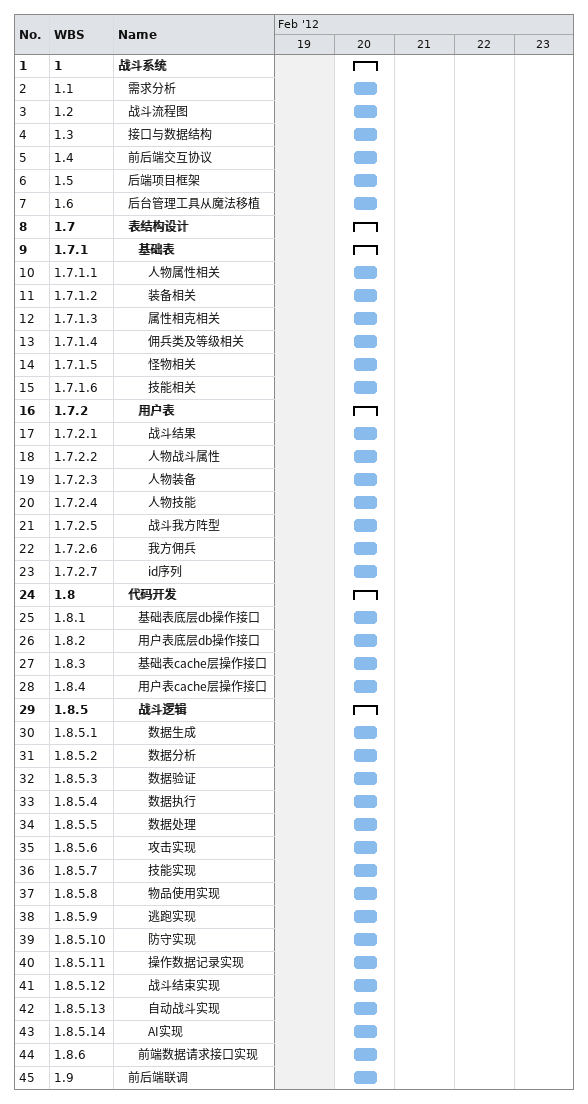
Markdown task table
| ID | WBS | Task | Start | Finish |
|---|---|---|---|---|
| 1 | 1 | **战斗系统** | 2012-02-20 | 2012-02-20 |
| 2 | 1.1 | 需求分析 | 2012-02-20 | 2012-02-20 |
| 3 | 1.2 | 战斗流程图 | 2012-02-20 | 2012-02-20 |
| 4 | 1.3 | 接口与数据结构 | 2012-02-20 | 2012-02-20 |
| 5 | 1.4 | 前后端交互协议 | 2012-02-20 | 2012-02-20 |
| 6 | 1.5 | 后端项目框架 | 2012-02-20 | 2012-02-20 |
| 7 | 1.6 | 后台管理工具从魔法移植 | 2012-02-20 | 2012-02-20 |
| 8 | 1.7 | **表结构设计** | 2012-02-20 | 2012-02-20 |
| 9 | 1.7.1 | **基础表** | 2012-02-20 | 2012-02-20 |
| 10 | 1.7.1.1 | 人物属性相关 | 2012-02-20 | 2012-02-20 |
| 11 | 1.7.1.2 | 装备相关 | 2012-02-20 | 2012-02-20 |
| 12 | 1.7.1.3 | 属性相克相关 | 2012-02-20 | 2012-02-20 |
| 13 | 1.7.1.4 | 佣兵类及等级相关 | 2012-02-20 | 2012-02-20 |
| 14 | 1.7.1.5 | 怪物相关 | 2012-02-20 | 2012-02-20 |
| 15 | 1.7.1.6 | 技能相关 | 2012-02-20 | 2012-02-20 |
| 16 | 1.7.2 | **用户表** | 2012-02-20 | 2012-02-20 |
| 17 | 1.7.2.1 | 战斗结果 | 2012-02-20 | 2012-02-20 |
| 18 | 1.7.2.2 | 人物战斗属性 | 2012-02-20 | 2012-02-20 |
| 19 | 1.7.2.3 | 人物装备 | 2012-02-20 | 2012-02-20 |
| 20 | 1.7.2.4 | 人物技能 | 2012-02-20 | 2012-02-20 |
| 21 | 1.7.2.5 | 战斗我方阵型 | 2012-02-20 | 2012-02-20 |
| 22 | 1.7.2.6 | 我方佣兵 | 2012-02-20 | 2012-02-20 |
| 23 | 1.7.2.7 | id序列 | 2012-02-20 | 2012-02-20 |
| 24 | 1.8 | **代码开发** | 2012-02-20 | 2012-02-20 |
| 25 | 1.8.1 | 基础表底层db操作接口 | 2012-02-20 | 2012-02-20 |
| 26 | 1.8.2 | 用户表底层db操作接口 | 2012-02-20 | 2012-02-20 |
| 27 | 1.8.3 | 基础表cache层操作接口 | 2012-02-20 | 2012-02-20 |
| 28 | 1.8.4 | 用户表cache层操作接口 | 2012-02-20 | 2012-02-20 |
| 29 | 1.8.5 | **战斗逻辑** | 2012-02-20 | 2012-02-20 |
| 30 | 1.8.5.1 | 数据生成 | 2012-02-20 | 2012-02-20 |
| 31 | 1.8.5.2 | 数据分析 | 2012-02-20 | 2012-02-20 |
| 32 | 1.8.5.3 | 数据验证 | 2012-02-20 | 2012-02-20 |
| 33 | 1.8.5.4 | 数据执行 | 2012-02-20 | 2012-02-20 |
| 34 | 1.8.5.5 | 数据处理 | 2012-02-20 | 2012-02-20 |
| 35 | 1.8.5.6 | 攻击实现 | 2012-02-20 | 2012-02-20 |
| 36 | 1.8.5.7 | 技能实现 | 2012-02-20 | 2012-02-20 |
| 37 | 1.8.5.8 | 物品使用实现 | 2012-02-20 | 2012-02-20 |
| 38 | 1.8.5.9 | 逃跑实现 | 2012-02-20 | 2012-02-20 |
| 39 | 1.8.5.10 | 防守实现 | 2012-02-20 | 2012-02-20 |
| 40 | 1.8.5.11 | 操作数据记录实现 | 2012-02-20 | 2012-02-20 |
| 41 | 1.8.5.12 | 战斗结束实现 | 2012-02-20 | 2012-02-20 |
| 42 | 1.8.5.13 | 自动战斗实现 | 2012-02-20 | 2012-02-20 |
| 43 | 1.8.5.14 | AI实现 | 2012-02-20 | 2012-02-20 |
| 44 | 1.8.6 | 前端数据请求接口实现 | 2012-02-20 | 2012-02-20 |
| 45 | 1.9 | 前后端联调 | 2012-02-20 | 2012-02-20 |
